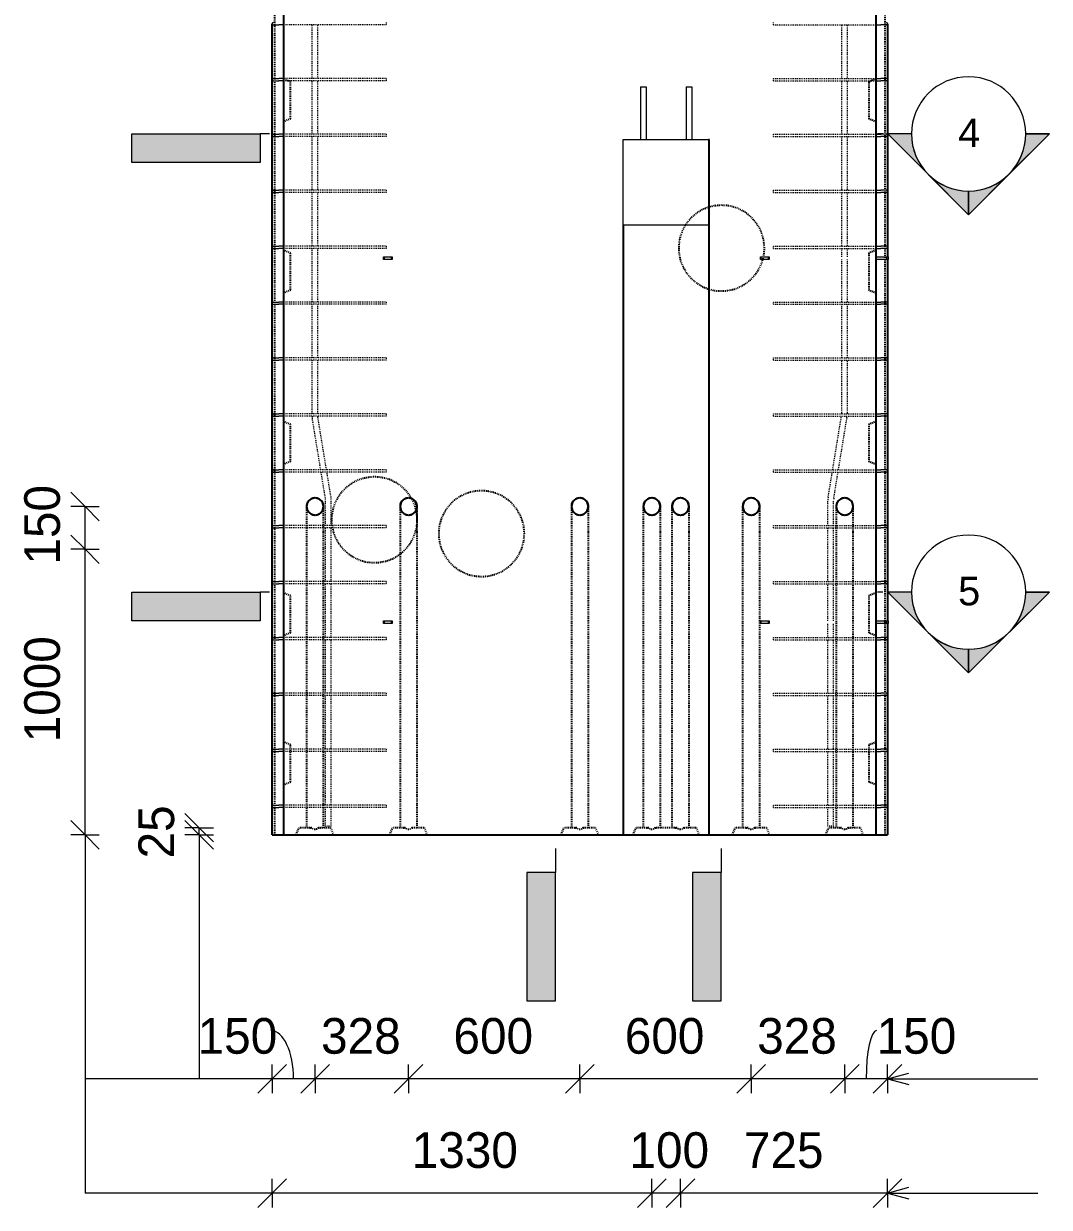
# Model space of a CAD drawing. Header units: millimetres. Extents: x 11044 to 27690, y -2714 to 8859.
# Drawn here: x 15265 to 18857, y -2700 to 1446 of the extents above; entities that cross this region are included whole.
import ezdxf

# ---------------------------------------------------------------- set-up
doc = ezdxf.new("R2010")
doc.units = ezdxf.units.MM
doc.linetypes.add('Dash', pattern=[6.36, 3.18, -3.18])
for name, color, linetype, lineweight in [('A-ANNO-DIMS', 211, 'Continuous', 9), ('A-ANNO-DIMS-50', 211, 'Continuous', 9), ('A-DETL-MBND', 5, 'Continuous', 18), ('A-GENM', 13, 'Continuous', 18), ('A-WALL', 113, 'Continuous', 25), ('A-WALL-HDLN', 110, 'Dash', 25), ('G-ANNO-SYMB', 111, 'Continuous', 9), ('G-ANNO-TEXT', 231, 'Continuous', 9), ('S-BEAM', 12, 'Continuous', 18), ('S-RBAR', 171, 'Continuous', 18)]:
    doc.layers.add(name, color=color, linetype=linetype, lineweight=lineweight)
doc.styles.add('Arial', font='arial.ttf', dxfattribs={"height": 100})
doc.styles.add('Nirmala UI Semilight', font='NirmalaS.ttf', dxfattribs={"height": 125})
doc.dimstyles.new('Arrow_Filled_-_2_5_NI_UI', dxfattribs={"dimscale": 304.8, "dimtxt": 130.920493, "dimasz": 0.328084, "dimexe": 0.164042, "dimexo": 0.0625, "dimgap": 0.164042, "dimtad": 1, "dimdec": 0, "dimzin": 0, "dimdsep": 46, "dimtxsty": 'Nirmala UI Semilight', "dimblk1": 'OBLIQUE', "dimblk2": 'OBLIQUE', "dimsah": 1, "dimcen": 0.09, "dimazin": 0, "dimtfac": 1, "dimtdec": 4, "dimtix": 1, "dimtmove": 0, "dimatfit": 3, "dimfxl": 0.164042, "dimfxlon": 1, "dimtvp": 1, "dimtolj": 1, "dimtzin": 0, "dimarcsym": 2})
doc.dimstyles.new('Arrow_Filled_-_2_5_NI_UI_1', dxfattribs={"dimscale": 304.8, "dimtxt": 130.920493, "dimasz": 0.328084, "dimexe": 0.164042, "dimexo": 0.0625, "dimgap": 0.164042, "dimtad": 1, "dimdec": 0, "dimzin": 0, "dimdsep": 46, "dimtxsty": 'Nirmala UI Semilight', "dimblk1": 'OBLIQUE', "dimblk2": 'OBLIQUE', "dimsah": 1, "dimcen": 0.09, "dimazin": 0, "dimtfac": 1, "dimtdec": 4, "dimtix": 1, "dimtmove": 1, "dimatfit": 3, "dimfxl": 0.164042, "dimfxlon": 1, "dimtvp": 1, "dimtolj": 1, "dimtzin": 0, "dimarcsym": 2})

# ---------------------------------------------------------------- blocks, each defined once
blk = doc.blocks.new('RR spread anchor face based - RR-SA-2_5-200-1726821-Elevation Front')
at = {"layer": 'A-GENM'}
for p, q in [((16524.6, -645), (16527.1, -645)), ((16524.6, -655), (16524.6, -645)), ((16527.1, -655), (16524.6, -655)), ((16527.1, -645), (16552.1, -645)), ((16527.1, -645), (16527.1, -655)), ((16552.1, -655), (16527.1, -655)), ((16552.1, -645), (16554.6, -645)), ((16552.1, -645), (16552.1, -655)), ((16554.6, -655), (16552.1, -655)), ((16554.6, -645), (16554.6, -655))]:
    blk.add_line(p, q, dxfattribs=at)
blk = doc.blocks.new('RR spread anchor face based - RR-SA-2_5-200-2134315-Elevation Front')
at = {"layer": 'A-GENM'}
for p, q in [((17845.1, -645), (17847.6, -645)), ((17845.1, -655), (17845.1, -645)), ((17847.6, -655), (17845.1, -655)), ((17847.6, -645), (17872.6, -645)), ((17847.6, -655), (17847.6, -645)), ((17872.6, -655), (17847.6, -655)), ((17872.6, -645), (17875.1, -645)), ((17872.6, -655), (17872.6, -645)), ((17875.1, -655), (17872.6, -655)), ((17875.1, -645), (17875.1, -655))]:
    blk.add_line(p, q, dxfattribs=at)
blk = doc.blocks.new('RR spread anchor face based - RR-SA-2_5-250-1726823-Elevation Front')
at = {"layer": 'A-GENM'}
for p, q in [((18250.1, 1700), (18287.6, 1700)), ((18287.6, 1700), (18292.6, 1700)), ((18287.6, 1690), (18287.6, 1700)), ((18292.6, 1700), (18292.6, 1690)), ((18287.6, 1690), (18250.1, 1690)), ((18292.6, 1690), (18287.6, 1690))]:
    blk.add_line(p, q, dxfattribs=at)
blk = doc.blocks.new('Detail View - M_Section Tail - Filled Horizontal-14034-Elevation Front')
at = {"layer": 'G-ANNO-SYMB'}
blk.add_hatch(color=256, dxfattribs=at).paths.add_polyline_path([(16092.9, 3655.6), (16092.9, 3755.6), (15642.9, 3755.6), (15642.9, 3655.6)])
for p, q in [((15642.9, 3655.6), (15642.9, 3755.6)), ((15642.9, 3755.6), (16092.9, 3755.6)), ((16092.9, 3755.6), (16092.9, 3655.6)), ((16092.9, 3655.6), (15642.9, 3655.6))]:
    blk.add_line(p, q, dxfattribs=at)
blk = doc.blocks.new('DIMBLOCK90-Elevation Front')
at = {"layer": 'A-ANNO-DIMS-50'}
for p, q in [((18140.1, -2249.8), (18190.1, -2199.8)), ((18140.1, -2249.8), (18140.1, -2199.8)), ((18290.1, -2249.8), (18340.1, -2199.8)), ((18290.1, -2249.8), (18290.1, -2199.8)), ((18140.1, -2249.8), (18090.1, -2299.8)), ((18290.1, -2249.8), (18140.1, -2249.8)), ((18140.1, -2249.8), (18140.1, -2299.8)), ((18290.1, -2249.8), (18240.1, -2299.8)), ((18290.1, -2249.8), (18290.1, -2299.8))]:
    blk.add_line(p, q, dxfattribs=at)
blk.add_ellipse((18251.9, -2249.8), major_axis=(0, 169), ratio=0.217852, start_param=0, end_param=1.570796, dxfattribs=at)
at = {"layer": 'A-ANNO-DIMS-50', "color": 0, "insert": (18251.9, -2036.7), "char_height": 125, "width": 308.496, "attachment_point": 1, "line_spacing_factor": 1.142579, "style": 'Nirmala UI Semilight'}
blk.add_mtext('150', dxfattribs=at)
blk = doc.blocks.new('_Oblique')
at = {"color": 0, "linetype": 'ByBlock', "lineweight": -2}
blk.add_line((-0.5, -0.5), (0.5, 0.5), dxfattribs=at)
blk = doc.blocks.new('DIMBLOCK91-Elevation Front')
at = {"layer": 'A-ANNO-DIMS-50'}
for p, q in [((17812.6, -2249.8), (17862.6, -2199.8)), ((17812.6, -2249.8), (17812.6, -2199.8)), ((18140.1, -2249.8), (18190.1, -2199.8)), ((18140.1, -2249.8), (18140.1, -2199.8)), ((17812.6, -2249.8), (17762.6, -2299.8)), ((18140.1, -2249.8), (17812.6, -2249.8)), ((17812.6, -2249.8), (17812.6, -2299.8)), ((18140.1, -2249.8), (18090.1, -2299.8)), ((18140.1, -2249.8), (18140.1, -2299.8))]:
    blk.add_line(p, q, dxfattribs=at)
at = {"layer": 'A-ANNO-DIMS-50', "color": 0, "insert": (17833.5, -2036.7), "char_height": 125, "width": 342.774, "attachment_point": 1, "line_spacing_factor": 1.142579, "style": 'Nirmala UI Semilight'}
blk.add_mtext('328', dxfattribs=at)
blk = doc.blocks.new('DIMBLOCK92-Elevation Front')
at = {"layer": 'A-ANNO-DIMS-50'}
for p, q in [((17212.6, -2249.8), (17262.6, -2199.8)), ((17212.6, -2249.8), (17212.6, -2199.8)), ((17812.6, -2249.8), (17862.6, -2199.8)), ((17812.6, -2249.8), (17812.6, -2199.8)), ((17212.6, -2249.8), (17162.6, -2299.8)), ((17812.6, -2249.8), (17212.6, -2249.8)), ((17212.6, -2249.8), (17212.6, -2299.8)), ((17812.6, -2249.8), (17762.6, -2299.8)), ((17812.6, -2249.8), (17812.6, -2299.8))]:
    blk.add_line(p, q, dxfattribs=at)
at = {"layer": 'A-ANNO-DIMS-50', "color": 0, "insert": (17369.7, -2036.7), "char_height": 125, "width": 342.774, "attachment_point": 1, "line_spacing_factor": 1.142579, "style": 'Nirmala UI Semilight'}
blk.add_mtext('600', dxfattribs=at)
blk = doc.blocks.new('DIMBLOCK93-Elevation Front')
at = {"layer": 'A-ANNO-DIMS-50'}
for p, q in [((16612.6, -2249.8), (16662.6, -2199.8)), ((16612.6, -2249.8), (16612.6, -2199.8)), ((17212.6, -2249.8), (17262.6, -2199.8)), ((17212.6, -2249.8), (17212.6, -2199.8)), ((16612.6, -2249.8), (16562.6, -2299.8)), ((17212.6, -2249.8), (16612.6, -2249.8)), ((16612.6, -2249.8), (16612.6, -2299.8)), ((17212.6, -2249.8), (17162.6, -2299.8)), ((17212.6, -2249.8), (17212.6, -2299.8))]:
    blk.add_line(p, q, dxfattribs=at)
at = {"layer": 'A-ANNO-DIMS-50', "color": 0, "insert": (16769.7, -2036.7), "char_height": 125, "width": 342.774, "attachment_point": 1, "line_spacing_factor": 1.142579, "style": 'Nirmala UI Semilight'}
blk.add_mtext('600', dxfattribs=at)
blk = doc.blocks.new('DIMBLOCK94-Elevation Front')
at = {"layer": 'A-ANNO-DIMS-50'}
for p, q in [((16285.1, -2249.8), (16335.1, -2199.8)), ((16285.1, -2249.8), (16285.1, -2199.8)), ((16612.6, -2249.8), (16662.6, -2199.8)), ((16612.6, -2249.8), (16612.6, -2199.8)), ((16285.1, -2249.8), (16235.1, -2299.8)), ((16612.6, -2249.8), (16285.1, -2249.8)), ((16285.1, -2249.8), (16285.1, -2299.8)), ((16612.6, -2249.8), (16562.6, -2299.8)), ((16612.6, -2249.8), (16612.6, -2299.8))]:
    blk.add_line(p, q, dxfattribs=at)
at = {"layer": 'A-ANNO-DIMS-50', "color": 0, "insert": (16306, -2036.7), "char_height": 125, "width": 342.774, "attachment_point": 1, "line_spacing_factor": 1.142579, "style": 'Nirmala UI Semilight'}
blk.add_mtext('328', dxfattribs=at)
blk = doc.blocks.new('DIMBLOCK95-Elevation Front')
at = {"layer": 'A-ANNO-DIMS-50'}
for p, q in [((16134.6, -2249.8), (16184.6, -2199.8)), ((16134.6, -2249.8), (16134.6, -2199.8)), ((16285.1, -2249.8), (16335.1, -2199.8)), ((16285.1, -2249.8), (16285.1, -2199.8)), ((16134.6, -2249.8), (16084.6, -2299.8)), ((16285.1, -2249.8), (16134.6, -2249.8)), ((16134.6, -2249.8), (16134.6, -2299.8)), ((16285.1, -2249.8), (16235.1, -2299.8)), ((16285.1, -2249.8), (16285.1, -2299.8))]:
    blk.add_line(p, q, dxfattribs=at)
blk.add_ellipse((16130.7, -2249.8), major_axis=(0, 169), ratio=0.46817, start_param=4.712389, end_param=6.283185, dxfattribs=at)
at = {"layer": 'A-ANNO-DIMS-50', "color": 0, "insert": (15873.6, -2036.7), "char_height": 125, "width": 308.496, "attachment_point": 1, "line_spacing_factor": 1.142579, "style": 'Nirmala UI Semilight'}
blk.add_mtext('150', dxfattribs=at)
blk = doc.blocks.new('DIMBLOCK96-Elevation Front')
at = {"layer": 'A-ANNO-DIMS-50'}
for p, q in [((17564.8, -2649.8), (17614.8, -2599.8)), ((17564.8, -2649.8), (17564.8, -2599.8)), ((18290.1, -2649.8), (18340.1, -2599.8)), ((18290.1, -2649.8), (18290.1, -2599.8)), ((17564.8, -2649.8), (17514.8, -2699.8)), ((18290.1, -2649.8), (17564.8, -2649.8)), ((17564.8, -2649.8), (17564.8, -2699.8)), ((18290.1, -2649.8), (18240.1, -2699.8)), ((18290.1, -2649.8), (18290.1, -2699.8))]:
    blk.add_line(p, q, dxfattribs=at)
at = {"layer": 'A-ANNO-DIMS-50', "color": 0, "insert": (17787, -2436.7), "char_height": 125, "width": 337.061, "attachment_point": 1, "line_spacing_factor": 1.142579, "style": 'Nirmala UI Semilight'}
blk.add_mtext('725', dxfattribs=at)
blk = doc.blocks.new('DIMBLOCK97-Elevation Front')
at = {"layer": 'A-ANNO-DIMS-50'}
for p, q in [((17464.6, -2649.8), (17514.6, -2599.8)), ((17464.6, -2649.8), (17464.6, -2599.8)), ((17564.8, -2649.8), (17614.8, -2599.8)), ((17564.8, -2649.8), (17564.8, -2599.8)), ((17464.6, -2649.8), (17414.6, -2699.8)), ((17564.8, -2649.8), (17464.6, -2649.8)), ((17464.6, -2649.8), (17464.6, -2699.8)), ((17564.8, -2649.8), (17514.8, -2699.8)), ((17564.8, -2649.8), (17564.8, -2699.8))]:
    blk.add_line(p, q, dxfattribs=at)
at = {"layer": 'A-ANNO-DIMS-50', "color": 0, "insert": (17386.1, -2436.7), "char_height": 125, "width": 308.496, "attachment_point": 1, "line_spacing_factor": 1.142579, "style": 'Nirmala UI Semilight'}
blk.add_mtext('100', dxfattribs=at)
blk = doc.blocks.new('DIMBLOCK98-Elevation Front')
at = {"layer": 'A-ANNO-DIMS-50'}
for p, q in [((16134.6, -2649.8), (16184.6, -2599.8)), ((16134.6, -2649.8), (16134.6, -2599.8)), ((17464.6, -2649.8), (17514.6, -2599.8)), ((17464.6, -2649.8), (17464.6, -2599.8)), ((16134.6, -2649.8), (16084.6, -2699.8)), ((17464.6, -2649.8), (16134.6, -2649.8)), ((16134.6, -2649.8), (16134.6, -2699.8)), ((17464.6, -2649.8), (17414.6, -2699.8)), ((17464.6, -2649.8), (17464.6, -2699.8))]:
    blk.add_line(p, q, dxfattribs=at)
at = {"layer": 'A-ANNO-DIMS-50', "color": 0, "insert": (16623.5, -2436.7), "char_height": 125, "width": 422.754, "attachment_point": 1, "line_spacing_factor": 1.142579, "style": 'Nirmala UI Semilight'}
blk.add_mtext('1330', dxfattribs=at)
blk = doc.blocks.new('DIMBLOCK99-Elevation Front')
at = {"layer": 'A-ANNO-DIMS-50'}
for p, q in [((15879.5, -1370), (15829.5, -1320)), ((15879.5, -1395), (15829.5, -1345)), ((15879.5, -1370), (15829.5, -1370)), ((15879.5, -1395), (15829.5, -1395)), ((15879.5, -1395), (15879.5, -1370)), ((15879.5, -1370), (15929.5, -1420)), ((15879.5, -1370), (15929.5, -1370)), ((15879.5, -1395), (15929.5, -1445)), ((15879.5, -1395), (15929.5, -1395))]:
    blk.add_line(p, q, dxfattribs=at)
at = {"layer": 'A-ANNO-DIMS-50', "color": 0, "insert": (15666.4, -1477.7), "char_height": 125, "width": 228.516, "attachment_point": 1, "rotation": 90, "line_spacing_factor": 1.142579, "style": 'Nirmala UI Semilight'}
blk.add_mtext('25', dxfattribs=at)
blk = doc.blocks.new('DIMBLOCK100-Elevation Front')
at = {"layer": 'A-ANNO-DIMS-50'}
for p, q in [((15479.5, -395), (15429.5, -345)), ((15479.5, -395), (15429.5, -395)), ((15479.5, -1395), (15479.5, -395)), ((15479.5, -395), (15529.5, -445)), ((15479.5, -395), (15529.5, -395)), ((15479.5, -1395), (15429.5, -1345)), ((15479.5, -1395), (15429.5, -1395)), ((15479.5, -1395), (15529.5, -1445)), ((15479.5, -1395), (15529.5, -1395))]:
    blk.add_line(p, q, dxfattribs=at)
at = {"layer": 'A-ANNO-DIMS-50', "color": 0, "insert": (15266.4, -1071.1), "char_height": 125, "width": 422.754, "attachment_point": 1, "rotation": 90, "line_spacing_factor": 1.142579, "style": 'Nirmala UI Semilight'}
blk.add_mtext('1000', dxfattribs=at)
blk = doc.blocks.new('DIMBLOCK101-Elevation Front')
at = {"layer": 'A-ANNO-DIMS-50'}
for p, q in [((15479.5, -245), (15429.5, -195)), ((15479.5, -245), (15429.5, -245)), ((15479.5, -395), (15479.5, -245)), ((15479.5, -245), (15529.5, -295)), ((15479.5, -245), (15529.5, -245)), ((15479.5, -395), (15429.5, -345)), ((15479.5, -395), (15429.5, -395)), ((15479.5, -395), (15529.5, -445)), ((15479.5, -395), (15529.5, -395))]:
    blk.add_line(p, q, dxfattribs=at)
at = {"layer": 'A-ANNO-DIMS-50', "color": 0, "insert": (15266.4, -448.5), "char_height": 125, "width": 308.496, "attachment_point": 1, "rotation": 90, "line_spacing_factor": 1.142579, "style": 'Nirmala UI Semilight'}
blk.add_mtext('150', dxfattribs=at)
blk = doc.blocks.new('Detail View - M_Section Head - Filled SHOP DWG-1002450-Elevation Front')
at = {"layer": 'G-ANNO-SYMB'}
h = blk.add_hatch(color=256, dxfattribs=at)
edge = h.paths.add_edge_path()
edge.add_line((18291, 3755.6), (18373.8, 3755.6))
edge.add_arc((18573.8, 3755.6), 200, 180, 225)
edge.add_line((18432.4, 3614.2), (18291, 3755.6))
h = blk.add_hatch(color=256, dxfattribs=at)
edge = h.paths.add_edge_path()
edge.add_line((18856.7, 3755.6), (18715.2, 3614.2))
edge.add_arc((18573.8, 3755.6), 200, 315, 360)
edge.add_line((18773.8, 3755.6), (18856.7, 3755.6))
h = blk.add_hatch(color=256, dxfattribs=at)
edge = h.paths.add_edge_path()
edge.add_line((18573.8, 3472.8), (18432.4, 3614.2))
edge.add_arc((18573.8, 3755.6), 200, 225, 270)
edge.add_line((18573.8, 3555.6), (18573.8, 3472.8))
h = blk.add_hatch(color=256, dxfattribs=at)
edge = h.paths.add_edge_path()
edge.add_line((18573.8, 3472.8), (18573.8, 3555.6))
edge.add_arc((18573.8, 3755.6), 200, 270, 315)
edge.add_line((18715.2, 3614.2), (18573.8, 3472.8))
for p, q in [((18573.8, 3472.8), (18291, 3755.6)), ((18373.8, 3755.6), (18291, 3755.6)), ((18291, 3755.6), (18432.4, 3614.2)), ((18373.8, 3755.6), (18291, 3755.6)), ((18573.8, 3472.8), (18856.7, 3755.6)), ((18715.2, 3614.2), (18856.7, 3755.6)), ((18773.8, 3755.6), (18856.7, 3755.6)), ((18856.7, 3755.6), (18773.8, 3755.6)), ((18432.4, 3614.2), (18573.8, 3472.8)), ((18573.8, 3472.8), (18715.2, 3614.2)), ((18573.8, 3555.6), (18573.8, 3472.8)), ((18573.8, 3472.8), (18573.8, 3555.6))]:
    blk.add_line(p, q, dxfattribs=at)
for start, end in [(360, 180), (180, 360), (180, 225), (315, 0), (225, 270), (270, 315)]:
    blk.add_arc((18573.8, 3755.6), 200, start, end, dxfattribs=at)

msp = doc.modelspace()

# ---------------------------------------------------------------- linework, layer by layer
at = {"layer": 'A-DETL-MBND'}
for p, q in [((17424.6, 1225), (17434.6, 1225)), ((15479.5, -1395), (15479.5, -2649.8)), ((15879.5, -1395), (15879.5, -2249.8)), ((16134.6, -2249.8), (15479.5, -2249.8)), ((16134.6, -2649.8), (15479.5, -2649.8))]:
    msp.add_line(p, q, dxfattribs=at)
at = {"layer": 'A-WALL'}
for p, q in [((16174.6, 3060), (16174.6, -1395)), ((18250.1, -1395), (18250.1, 3060)), ((16134.6, 1250.8), (16134.6, 1445.8)), ((18290.1, 1445.8), (18290.1, 1250.8)), ((16134.6, 1055), (16134.6, 1250)), ((18290.1, 1250), (18290.1, 1055)), ((16134.6, 859.2), (16134.6, 1054.2)), ((17664.8, 1040), (17664.6, 1040)), ((17664.8, -1395), (17664.8, 1040)), ((18290.1, 1054.2), (18290.1, 859.2)), ((16134.6, 663.4), (16134.6, 858.4)), ((18290.1, 858.4), (18290.1, 663.4)), ((17364.6, 740), (17364.6, -1395)), ((16134.6, 467.6), (16134.6, 662.6)), ((18290.1, 662.6), (18290.1, 630)), ((18290.1, 620), (18290.1, 467.6)), ((16134.6, 271.8), (16134.6, 466.8)), ((18290.1, 466.8), (18290.1, 271.8)), ((16134.6, 76), (16134.6, 271)), ((18290.1, 271), (18290.1, 76)), ((16134.6, -119.8), (16134.6, 75.2)), ((18290.1, 75.2), (18290.1, -119.8)), ((16134.6, -315.6), (16134.6, -120.6)), ((18290.1, -120.6), (18290.1, -315.6)), ((16134.6, -511.4), (16134.6, -316.4)), ((18290.1, -316.4), (18290.1, -511.4)), ((16134.6, -707.2), (16134.6, -512.2)), ((18290.1, -512.2), (18290.1, -645)), ((18290.1, -655), (18290.1, -707.2)), ((16134.6, -903), (16134.6, -708)), ((18290.1, -708), (18290.1, -903)), ((16134.6, -1098.8), (16134.6, -903.8)), ((18290.1, -903.8), (18290.1, -1098.8)), ((16134.6, -1294.6), (16134.6, -1099.6)), ((18290.1, -1099.6), (18290.1, -1294.6)), ((16134.6, -1395), (16134.6, -1295.4)), ((18290.1, -1295.4), (18290.1, -1395)), ((16134.6, -1395), (18290.1, -1395))]:
    msp.add_line(p, q, dxfattribs=at)
at = {"layer": 'A-WALL', "flags": 128}
for points in [[(16285.1, -215), (16270, -219), (16259, -230.1), (16255.1, -245)], [(16255.1, -245), (16259.1, -260), (16270.1, -271), (16285.1, -275)], [(16315.1, -245), (16311, -230), (16300, -219), (16285.1, -215)], [(16285.1, -275), (16300.1, -271), (16311.1, -259.9), (16315.1, -245)], [(16315.1, -250.1), (16315.1, -245.1), (16315.1, -245)], [(16612.6, -215), (16597.5, -219), (16586.5, -230.1), (16582.6, -245)], [(16582.6, -245), (16586.6, -260), (16597.6, -271), (16612.6, -275)], [(16642.6, -245), (16638.5, -230), (16627.5, -219), (16612.6, -215)], [(16612.6, -275), (16627.6, -271), (16638.6, -259.9), (16642.6, -245)], [(16642.6, -250.1), (16642.6, -245.1), (16642.6, -245)], [(17212.6, -215), (17197.5, -219), (17186.5, -230.1), (17182.6, -245)], [(17182.6, -245), (17186.6, -260), (17197.6, -271), (17212.6, -275)], [(17242.6, -245), (17238.5, -230), (17227.5, -219), (17212.6, -215)], [(17212.6, -275), (17227.6, -271), (17238.6, -259.9), (17242.6, -245)], [(17242.6, -250.1), (17242.6, -245.1), (17242.6, -245)], [(17464.6, -215), (17449.5, -219), (17438.5, -230.1), (17434.6, -245)], [(17434.6, -245), (17438.6, -260), (17449.6, -271), (17464.6, -275)], [(17494.6, -245), (17490.5, -230), (17479.5, -219), (17464.6, -215)], [(17464.6, -275), (17479.6, -271), (17490.6, -259.9), (17494.6, -245)], [(17494.6, -250.1), (17494.6, -245.1), (17494.6, -245)], [(17564.8, -215), (17549.8, -219), (17538.8, -230.1), (17534.8, -245)], [(17534.8, -245), (17538.8, -260), (17549.9, -271), (17564.8, -275)], [(17594.8, -245), (17590.7, -230), (17579.7, -219), (17564.8, -215)], [(17564.8, -275), (17579.8, -271), (17590.8, -259.9), (17594.8, -245)], [(17594.8, -250.1), (17594.8, -245.1), (17594.8, -245)], [(17812.6, -215), (17797.5, -219), (17786.5, -230.1), (17782.6, -245)], [(17782.6, -245), (17786.6, -260), (17797.6, -271), (17812.6, -275)], [(17842.6, -245), (17838.5, -230), (17827.5, -219), (17812.6, -215)], [(17812.6, -275), (17827.6, -271), (17838.6, -259.9), (17842.6, -245)], [(17842.6, -250.1), (17842.6, -245.1), (17842.6, -245)], [(18140.1, -215), (18125, -219), (18114, -230.1), (18110.1, -245)], [(18110.1, -245), (18114.1, -260), (18125.1, -271), (18140.1, -275)], [(18170.1, -245), (18166, -230), (18155, -219), (18140.1, -215)], [(18140.1, -275), (18155.1, -271), (18166.1, -259.9), (18170.1, -245)], [(18170.1, -250.1), (18170.1, -245.1), (18170.1, -245)]]:
    msp.add_lwpolyline(points, dxfattribs=at)
at = {"layer": 'A-WALL'}
for centre, start, end in [((16285.1, -245), 150.6728, 179.6194), ((16285.1, -245), 180.4246, 209.7233), ((16285.1, -245), 120.8303, 149.6053), ((16285.1, -245), 90.7225, 119.4223), ((16285.1, -245), 61.0187, 89.2664), ((16285.1, -245), 30.8311, 59.6045), ((16285.1, -245), 0.3778, 29.7706), ((16285.1, -245), 330.719, 359.5722), ((16612.6, -245), 150.6728, 179.6194), ((16612.6, -245), 180.4246, 209.7233), ((16612.6, -245), 120.8303, 149.6053), ((16612.6, -245), 90.7225, 119.4223), ((16612.6, -245), 61.0187, 89.2664), ((16612.6, -245), 30.8311, 59.6045), ((16612.6, -245), 0.3778, 29.7706), ((16612.6, -245), 330.719, 359.5722), ((17212.6, -245), 150.6728, 179.6194), ((17212.6, -245), 180.4246, 209.7233), ((17212.6, -245), 120.8303, 149.6053), ((17212.6, -245), 90.7225, 119.4223), ((17212.6, -245), 61.0187, 89.2664), ((17212.6, -245), 30.8311, 59.6045), ((17212.6, -245), 0.3778, 29.7706), ((17212.6, -245), 330.719, 359.5722), ((17464.6, -245), 150.6728, 179.6194), ((17464.6, -245), 180.4246, 209.7233), ((17464.6, -245), 120.8303, 149.6053), ((17464.6, -245), 90.7225, 119.4223), ((17464.6, -245), 61.0187, 89.2664), ((17464.6, -245), 30.8311, 59.6045), ((17464.6, -245), 0.3778, 29.7706), ((17464.6, -245), 330.719, 359.5722), ((17564.8, -245), 150.6728, 179.6194), ((17564.8, -245), 180.4246, 209.7233), ((17564.8, -245), 120.8303, 149.6053), ((17564.8, -245), 90.7225, 119.4223), ((17564.8, -245), 61.0187, 89.2664), ((17564.8, -245), 30.8311, 59.6045), ((17564.8, -245), 0.3778, 29.7706), ((17564.8, -245), 330.719, 359.5722), ((17812.6, -245), 150.6728, 179.6194), ((17812.6, -245), 180.4246, 209.7233), ((17812.6, -245), 120.8303, 149.6053), ((17812.6, -245), 90.7225, 119.4223), ((17812.6, -245), 61.0187, 89.2664), ((17812.6, -245), 30.8311, 59.6045), ((17812.6, -245), 0.3778, 29.7706), ((17812.6, -245), 330.719, 359.5722), ((18140.1, -245), 150.6728, 179.6194), ((18140.1, -245), 180.4246, 209.7233), ((18140.1, -245), 120.8303, 149.6053), ((18140.1, -245), 90.7225, 119.4223), ((18140.1, -245), 61.0187, 89.2664), ((18140.1, -245), 30.8311, 59.6045), ((18140.1, -245), 0.3778, 29.7706), ((18140.1, -245), 330.719, 359.5722), ((16285.1, -245), 210.813, 239.6231), ((16285.1, -245), 241.0171, 269.268), ((16285.1, -245), 270.7209, 299.4239), ((16285.1, -245), 300.812, 329.6241), ((16612.6, -245), 210.813, 239.6231), ((16612.6, -245), 241.0171, 269.268), ((16612.6, -245), 270.7209, 299.4239), ((16612.6, -245), 300.812, 329.6241), ((17212.6, -245), 210.813, 239.6231), ((17212.6, -245), 241.0171, 269.268), ((17212.6, -245), 270.7209, 299.4239), ((17212.6, -245), 300.812, 329.6241), ((17464.6, -245), 210.813, 239.6231), ((17464.6, -245), 241.0171, 269.268), ((17464.6, -245), 270.7209, 299.4239), ((17464.6, -245), 300.812, 329.6241), ((17564.8, -245), 210.813, 239.6231), ((17564.8, -245), 241.0171, 269.268), ((17564.8, -245), 270.7209, 299.4239), ((17564.8, -245), 300.812, 329.6241), ((17812.6, -245), 210.813, 239.6231), ((17812.6, -245), 241.0171, 269.268), ((17812.6, -245), 270.7209, 299.4239), ((17812.6, -245), 300.812, 329.6241), ((18140.1, -245), 210.813, 239.6231), ((18140.1, -245), 241.0171, 269.268), ((18140.1, -245), 270.7209, 299.4239), ((18140.1, -245), 300.812, 329.6241)]:
    msp.add_arc(centre, 30, start, end, dxfattribs=at)
at = {"layer": 'A-WALL-HDLN'}
for p, q in [((16144.6, -1395), (16144.6, 3650.4)), ((18280.1, 3650.4), (18280.1, -1395)), ((16189.8, 1246.4), (16174.6, 1252.5)), ((16199.6, 1242.5), (16190, 1246.4)), ((18234.7, 1246.4), (18225.1, 1242.5)), ((18250.1, 1252.5), (18234.9, 1246.4)), ((16199.6, 1112.5), (16199.6, 1242.5)), ((18225.1, 1242.5), (18225.1, 1112.5)), ((16199.6, 1112.5), (16174.6, 1102.5)), ((18250.1, 1102.5), (18225.1, 1112.5)), ((16199.6, 642.5), (16174.6, 652.5)), ((16199.6, 512.5), (16199.6, 642.5)), ((18250.1, 652.5), (18225.1, 642.5)), ((18225.1, 642.5), (18225.1, 512.5)), ((18290.1, 630), (18290.1, 620)), ((16199.6, 512.5), (16174.6, 502.5)), ((18250.1, 502.5), (18225.1, 512.5)), ((16199.6, 42.5), (16174.6, 52.5)), ((16199.6, -87.5), (16199.6, 42.5)), ((18250.1, 52.5), (18225.1, 42.5)), ((18225.1, 42.5), (18225.1, -87.5)), ((16199.6, -87.5), (16174.6, -97.5)), ((18250.1, -97.5), (18225.1, -87.5)), ((16255.1, -335), (16255.1, -1370)), ((16315.1, -1370), (16315.1, -335)), ((16582.6, -335), (16582.6, -1370)), ((16642.6, -1370), (16642.6, -335)), ((17182.6, -335), (17182.6, -1370)), ((17242.6, -1370), (17242.6, -335)), ((17434.6, -335), (17434.6, -1370)), ((17494.6, -1370), (17494.6, -335)), ((17534.8, -335), (17534.8, -1370)), ((17594.8, -1370), (17594.8, -335)), ((17782.6, -335), (17782.6, -1370)), ((17842.6, -1370), (17842.6, -335)), ((18110.1, -335), (18110.1, -1370)), ((18170.1, -1370), (18170.1, -335)), ((16199.6, -557.5), (16174.6, -547.5)), ((16199.6, -687.5), (16199.6, -557.5)), ((18250.1, -547.5), (18225.1, -557.5)), ((18225.1, -557.5), (18225.1, -687.5)), ((18290.1, -645), (18290.1, -655)), ((16199.6, -687.5), (16174.6, -697.5)), ((18250.1, -697.5), (18225.1, -687.5)), ((16199.6, -1080), (16174.6, -1070)), ((18250.1, -1070), (18225.1, -1080)), ((16199.6, -1210), (16199.6, -1080)), ((18225.1, -1080), (18225.1, -1210)), ((16199.6, -1210), (16174.6, -1220)), ((18250.1, -1220), (18225.1, -1210)), ((16219.1, -1395), (16229.1, -1370)), ((16273.1, -1370), (16229.1, -1370)), ((16266.5, -1370), (16273.1, -1370)), ((16297.1, -1370), (16303.7, -1370)), ((16339.1, -1370), (16297.1, -1370)), ((16339.1, -1370), (16349.1, -1395)), ((16546.6, -1395), (16556.6, -1370)), ((16600.6, -1370), (16556.6, -1370)), ((16594, -1370), (16600.6, -1370)), ((16624.6, -1370), (16631.2, -1370)), ((16666.6, -1370), (16624.6, -1370)), ((16666.6, -1370), (16676.6, -1395)), ((17146.6, -1395), (17156.6, -1370)), ((17200.6, -1370), (17156.6, -1370)), ((17194, -1370), (17200.6, -1370)), ((17224.6, -1370), (17231.2, -1370)), ((17266.6, -1370), (17224.6, -1370)), ((17266.6, -1370), (17276.6, -1395)), ((17399.6, -1395), (17409.6, -1370)), ((17452.6, -1370), (17409.6, -1370)), ((17446, -1370), (17452.6, -1370)), ((17476.6, -1370), (17483.2, -1370)), ((17552.8, -1370), (17476.6, -1370)), ((17546.2, -1370), (17552.8, -1370)), ((17576.8, -1370), (17583.4, -1370)), ((17619.8, -1370), (17576.8, -1370)), ((17619.8, -1370), (17629.8, -1395)), ((17746.6, -1395), (17756.6, -1370)), ((17800.6, -1370), (17756.6, -1370)), ((17794, -1370), (17800.6, -1370)), ((17824.6, -1370), (17831.2, -1370)), ((17866.6, -1370), (17824.6, -1370)), ((17866.6, -1370), (17876.6, -1395)), ((18074.1, -1395), (18084.1, -1370)), ((18128.1, -1370), (18084.1, -1370)), ((18121.5, -1370), (18128.1, -1370)), ((18152.1, -1370), (18158.7, -1370)), ((18194.1, -1370), (18152.1, -1370)), ((18194.1, -1370), (18204.1, -1395))]:
    msp.add_line(p, q, dxfattribs=at)
at = {"layer": 'A-WALL-HDLN', "flags": 128}
for points in [[(16255.1, -245.4), (16255.1, -249.1), (16255.1, -261), (16255.1, -279.7), (16255.1, -303.4), (16255.1, -330), (16255.1, -335)], [(16582.6, -245.4), (16582.6, -249.1), (16582.6, -261), (16582.6, -279.7), (16582.6, -303.4), (16582.6, -330), (16582.6, -335)], [(17182.6, -245.4), (17182.6, -249.1), (17182.6, -261), (17182.6, -279.7), (17182.6, -303.4), (17182.6, -330), (17182.6, -335)], [(17434.6, -245.4), (17434.6, -249.1), (17434.6, -261), (17434.6, -279.7), (17434.6, -303.4), (17434.6, -330), (17434.6, -335)], [(17534.8, -245.4), (17534.8, -249.1), (17534.8, -261), (17534.8, -279.7), (17534.8, -303.4), (17534.8, -330), (17534.8, -335)], [(17782.6, -245.4), (17782.6, -249.1), (17782.6, -261), (17782.6, -279.7), (17782.6, -303.4), (17782.6, -330), (17782.6, -335)], [(18110.1, -245.4), (18110.1, -249.1), (18110.1, -261), (18110.1, -279.7), (18110.1, -303.4), (18110.1, -330), (18110.1, -335)], [(16315.1, -335), (16315.1, -308.1), (16315.1, -283.7), (16315.1, -264), (16315.1, -250.7), (16315.1, -250.1)], [(16642.6, -335), (16642.6, -308.1), (16642.6, -283.7), (16642.6, -264), (16642.6, -250.7), (16642.6, -250.1)], [(17242.6, -335), (17242.6, -308.1), (17242.6, -283.7), (17242.6, -264), (17242.6, -250.7), (17242.6, -250.1)], [(17494.6, -335), (17494.6, -308.1), (17494.6, -283.7), (17494.6, -264), (17494.6, -250.7), (17494.6, -250.1)], [(17594.8, -335), (17594.8, -308.1), (17594.8, -283.7), (17594.8, -264), (17594.8, -250.7), (17594.8, -250.1)], [(17842.6, -335), (17842.6, -308.1), (17842.6, -283.7), (17842.6, -264), (17842.6, -250.7), (17842.6, -250.1)], [(18170.1, -335), (18170.1, -308.1), (18170.1, -283.7), (18170.1, -264), (18170.1, -250.7), (18170.1, -250.1)], [(16285.1, -1376.3), (16282, -1375.9), (16278.9, -1374.7), (16276, -1372.7), (16273.1, -1370)], [(16297.1, -1370), (16294.2, -1372.7), (16291.2, -1374.7), (16288.1, -1375.9), (16285.1, -1376.3)], [(16612.6, -1376.3), (16609.5, -1375.9), (16606.4, -1374.7), (16603.5, -1372.7), (16600.6, -1370)], [(16624.6, -1370), (16621.7, -1372.7), (16618.7, -1374.7), (16615.6, -1375.9), (16612.6, -1376.3)], [(17212.6, -1376.3), (17209.5, -1375.9), (17206.4, -1374.7), (17203.5, -1372.7), (17200.6, -1370)], [(17224.6, -1370), (17221.7, -1372.7), (17218.7, -1374.7), (17215.6, -1375.9), (17212.6, -1376.3)], [(17464.6, -1376.3), (17461.5, -1375.9), (17458.4, -1374.7), (17455.5, -1372.7), (17452.6, -1370)], [(17476.6, -1370), (17473.7, -1372.7), (17470.7, -1374.7), (17467.6, -1375.9), (17464.6, -1376.3)], [(17564.8, -1376.3), (17561.7, -1375.9), (17558.7, -1374.7), (17555.7, -1372.7), (17552.8, -1370)], [(17576.8, -1370), (17573.9, -1372.7), (17570.9, -1374.7), (17567.9, -1375.9), (17564.8, -1376.3)], [(17812.6, -1376.3), (17809.5, -1375.9), (17806.4, -1374.7), (17803.5, -1372.7), (17800.6, -1370)], [(17824.6, -1370), (17821.7, -1372.7), (17818.7, -1374.7), (17815.6, -1375.9), (17812.6, -1376.3)], [(18140.1, -1376.3), (18137, -1375.9), (18133.9, -1374.7), (18131, -1372.7), (18128.1, -1370)], [(18152.1, -1370), (18149.2, -1372.7), (18146.2, -1374.7), (18143.1, -1375.9), (18140.1, -1376.3)]]:
    msp.add_lwpolyline(points, dxfattribs=at)
at = {"layer": 'A-WALL-HDLN'}
for centre, start, end in [((17708.7, 660), 0, 180), ((17708.7, 660), 180, 0), ((16493, -291.5), 29.7116, 180), ((16868, -340), 0, 180), ((16493, -291.5), 12.5147, 29.6578), ((16493, -291.5), 1.5358, 12.3752), ((16493, -291.5), 0, 1.2812), ((16493, -291.5), 180, 358.4642), ((16493, -291.5), 358.7188, 0), ((16868, -340), 180, 0)]:
    msp.add_arc(centre, 150, start, end, dxfattribs=at)
at = {"layer": 'G-ANNO-SYMB'}
for p, q in [((16125.2, 1060), (16092.9, 1060)), ((18273.8, 1060), (18255, 1060)), ((16125.2, -545), (16092.9, -545)), ((18273.8, -545), (18255, -545)), ((17127.2, -1443.1), (17127.2, -1526.4)), ((17707.2, -1443.1), (17707.2, -1526.4))]:
    msp.add_line(p, q, dxfattribs=at)
at = {"layer": 'G-ANNO-TEXT', "color": 7}
for p, q in [((18289.7, -2249.7), (18364.7, -2229.6)), ((18289.7, -2249.7), (18364.7, -2269.8)), ((18289.7, -2249.7), (18816.4, -2249.7)), ((18289.7, -2649.7), (18364.7, -2629.6)), ((18289.7, -2649.7), (18364.7, -2669.8)), ((18289.7, -2649.7), (18816.4, -2649.7))]:
    msp.add_line(p, q, dxfattribs=at)
at = {"layer": 'S-BEAM'}
for p, q in [((17364.6, 740), (17364.6, 1040)), ((17364.6, 1040), (17664.6, 1040)), ((17664.6, 1040), (17664.6, 740)), ((17664.6, 740), (17364.6, 740))]:
    msp.add_line(p, q, dxfattribs=at)
at = {"layer": 'S-RBAR'}
for p, q in [((16138.6, 1442.2), (16158.6, 1442.2)), ((16174.6, 1442.2), (16158.6, 1442.2)), ((18250.1, 1442.2), (18266.1, 1442.2)), ((18286.1, 1442.2), (18266.1, 1442.2)), ((16138.6, 1254.4), (16158.6, 1254.4)), ((16138.6, 1246.4), (16158.6, 1246.4)), ((16174.6, 1254.4), (16158.6, 1254.4)), ((16174.6, 1246.4), (16158.6, 1246.4)), ((18250.1, 1254.4), (18266.1, 1254.4)), ((18250.1, 1246.4), (18266.1, 1246.4)), ((18286.1, 1254.4), (18266.1, 1254.4)), ((18286.1, 1246.4), (18266.1, 1246.4)), ((17424.6, 1225), (17424.6, 1040)), ((17424.6, 1225), (17444.6, 1225)), ((17444.6, 1225), (17444.6, 1040)), ((17584.6, 1225), (17584.6, 1040)), ((17584.6, 1225), (17604.6, 1225)), ((17604.6, 1225), (17604.6, 1040)), ((16138.6, 1058.6), (16158.6, 1058.6)), ((16138.6, 1050.6), (16158.6, 1050.6)), ((16174.6, 1058.6), (16158.6, 1058.6)), ((16174.6, 1050.6), (16158.6, 1050.6)), ((18250.1, 1058.6), (18266.1, 1058.6)), ((18250.1, 1050.6), (18266.1, 1050.6)), ((18286.1, 1058.6), (18266.1, 1058.6)), ((18286.1, 1050.6), (18266.1, 1050.6)), ((16138.6, 862.8), (16158.6, 862.8)), ((16138.6, 854.8), (16158.6, 854.8)), ((16174.6, 862.8), (16158.6, 862.8)), ((16174.6, 854.8), (16158.6, 854.8)), ((18250.1, 862.8), (18266.1, 862.8)), ((18250.1, 854.8), (18266.1, 854.8)), ((18286.1, 862.8), (18266.1, 862.8)), ((18286.1, 854.8), (18266.1, 854.8)), ((16138.6, 667), (16158.6, 667)), ((16174.6, 667), (16158.6, 667)), ((18250.1, 667), (18266.1, 667)), ((18286.1, 667), (18266.1, 667)), ((16138.6, 659), (16158.6, 659)), ((16174.6, 659), (16158.6, 659)), ((18250.1, 659), (18266.1, 659)), ((18286.1, 659), (18266.1, 659)), ((16138.6, 471.2), (16158.6, 471.2)), ((16138.6, 463.2), (16158.6, 463.2)), ((16174.6, 471.2), (16158.6, 471.2)), ((16174.6, 463.2), (16158.6, 463.2)), ((18250.1, 471.2), (18266.1, 471.2)), ((18250.1, 463.2), (18266.1, 463.2)), ((18286.1, 471.2), (18266.1, 471.2)), ((18286.1, 463.2), (18266.1, 463.2)), ((16138.6, 275.4), (16158.6, 275.4)), ((16138.6, 267.4), (16158.6, 267.4)), ((16174.6, 275.4), (16158.6, 275.4)), ((16174.6, 267.4), (16158.6, 267.4)), ((18250.1, 275.4), (18266.1, 275.4)), ((18250.1, 267.4), (18266.1, 267.4)), ((18286.1, 275.4), (18266.1, 275.4)), ((18286.1, 267.4), (18266.1, 267.4)), ((16138.6, 79.6), (16158.6, 79.6)), ((16138.6, 71.6), (16158.6, 71.6)), ((16174.6, 79.6), (16158.6, 79.6)), ((16174.6, 71.6), (16158.6, 71.6)), ((18250.1, 79.6), (18266.1, 79.6)), ((18250.1, 71.6), (18266.1, 71.6)), ((18286.1, 79.6), (18266.1, 79.6)), ((18286.1, 71.6), (18266.1, 71.6)), ((16138.6, -116.2), (16158.6, -116.2)), ((16138.6, -124.2), (16158.6, -124.2)), ((16174.6, -116.2), (16158.6, -116.2)), ((16174.6, -124.2), (16158.6, -124.2)), ((18250.1, -116.2), (18266.1, -116.2)), ((18250.1, -124.2), (18266.1, -124.2)), ((18286.1, -116.2), (18266.1, -116.2)), ((18286.1, -124.2), (18266.1, -124.2)), ((16138.6, -312), (16158.6, -312)), ((16138.6, -320), (16158.6, -320)), ((16174.6, -312), (16158.6, -312)), ((16174.6, -320), (16158.6, -320)), ((18250.1, -312), (18266.1, -312)), ((18250.1, -320), (18266.1, -320)), ((18286.1, -312), (18266.1, -312)), ((18286.1, -320), (18266.1, -320)), ((16138.6, -507.8), (16158.6, -507.8)), ((16138.6, -515.8), (16158.6, -515.8)), ((16174.6, -507.8), (16158.6, -507.8)), ((16174.6, -515.8), (16158.6, -515.8)), ((18250.1, -507.8), (18266.1, -507.8)), ((18250.1, -515.8), (18266.1, -515.8)), ((18286.1, -507.8), (18266.1, -507.8)), ((18286.1, -515.8), (18266.1, -515.8)), ((16138.6, -703.6), (16158.6, -703.6)), ((16174.6, -703.6), (16158.6, -703.6)), ((18250.1, -703.6), (18266.1, -703.6)), ((18286.1, -703.6), (18266.1, -703.6)), ((16138.6, -711.6), (16158.6, -711.6)), ((16174.6, -711.6), (16158.6, -711.6)), ((18250.1, -711.6), (18266.1, -711.6)), ((18286.1, -711.6), (18266.1, -711.6)), ((16138.6, -899.4), (16158.6, -899.4)), ((16138.6, -907.4), (16158.6, -907.4)), ((16174.6, -899.4), (16158.6, -899.4)), ((16174.6, -907.4), (16158.6, -907.4)), ((18250.1, -899.4), (18266.1, -899.4)), ((18250.1, -907.4), (18266.1, -907.4)), ((18286.1, -899.4), (18266.1, -899.4)), ((18286.1, -907.4), (18266.1, -907.4)), ((16138.6, -1095.2), (16158.6, -1095.2)), ((16138.6, -1103.2), (16158.6, -1103.2)), ((16174.6, -1095.2), (16158.6, -1095.2)), ((16174.6, -1103.2), (16158.6, -1103.2)), ((18250.1, -1095.2), (18266.1, -1095.2)), ((18250.1, -1103.2), (18266.1, -1103.2)), ((18286.1, -1095.2), (18266.1, -1095.2)), ((18286.1, -1103.2), (18266.1, -1103.2)), ((16138.6, -1291), (16158.6, -1291)), ((16138.6, -1299), (16158.6, -1299)), ((16174.6, -1291), (16158.6, -1291)), ((16174.6, -1299), (16158.6, -1299)), ((18250.1, -1291), (18266.1, -1291)), ((18250.1, -1299), (18266.1, -1299)), ((18286.1, -1291), (18266.1, -1291)), ((18286.1, -1299), (18266.1, -1299))]:
    msp.add_line(p, q, dxfattribs=at)
at = {"layer": 'S-RBAR', "linetype": 'Dash'}
for p, q in [((16534.6, 1442.2), (16174.7, 1442.2)), ((16274.6, 1254.4), (16274.6, 1442.2)), ((16294.6, 1254.4), (16294.6, 1442.2)), ((16534.6, 1450.2), (16534.6, 1442.2)), ((17890.1, 1442.2), (17890.1, 1450.2)), ((17890.1, 1442.2), (18250, 1442.2)), ((18129.8, 1254.4), (18129.8, 1442.2)), ((18149.8, 1254.4), (18149.8, 1442.2)), ((16534.6, 1254.4), (16174.7, 1254.4)), ((16534.6, 1246.4), (16174.7, 1246.4)), ((16274.6, 1058.6), (16274.6, 1246.4)), ((16294.6, 1058.6), (16294.6, 1246.4)), ((16534.6, 1254.4), (16534.6, 1246.4)), ((17890.1, 1254.4), (18250, 1254.4)), ((17890.1, 1246.4), (17890.1, 1254.4)), ((17890.1, 1246.4), (18250, 1246.4)), ((18129.8, 1058.6), (18129.8, 1246.4)), ((18149.8, 1058.6), (18149.8, 1246.4)), ((16534.6, 1058.6), (16174.7, 1058.6)), ((16534.6, 1050.6), (16174.7, 1050.6)), ((16274.6, 862.8), (16274.6, 1050.6)), ((16294.6, 862.8), (16294.6, 1050.6)), ((16534.6, 1058.6), (16534.6, 1050.6)), ((17890.1, 1058.6), (18250, 1058.6)), ((17890.1, 1050.6), (17890.1, 1058.6)), ((17890.1, 1050.6), (18250, 1050.6)), ((18129.8, 862.8), (18129.8, 1050.6)), ((18149.8, 862.8), (18149.8, 1050.6)), ((16534.6, 862.8), (16174.7, 862.8)), ((16534.6, 854.8), (16174.7, 854.8)), ((16274.6, 667), (16274.6, 854.8)), ((16294.6, 667), (16294.6, 854.8)), ((16534.6, 862.8), (16534.6, 854.8)), ((17890.1, 862.8), (18250, 862.8)), ((17890.1, 854.8), (17890.1, 862.8)), ((17890.1, 854.8), (18250, 854.8)), ((18129.8, 667), (18129.8, 854.8)), ((18149.8, 667), (18149.8, 854.8)), ((16534.6, 667), (16174.7, 667)), ((16534.6, 667), (16534.6, 659)), ((17890.1, 667), (18250, 667)), ((17890.1, 659), (17890.1, 667)), ((16534.6, 659), (16174.7, 659)), ((16274.6, 471.2), (16274.6, 659)), ((16294.6, 471.2), (16294.6, 659)), ((17890.1, 659), (18250, 659)), ((18129.8, 630), (18129.8, 659)), ((18149.8, 630), (18149.8, 659)), ((18129.8, 471.2), (18129.8, 620)), ((18149.8, 471.2), (18149.8, 620)), ((16534.6, 471.2), (16174.7, 471.2)), ((16534.6, 463.2), (16174.7, 463.2)), ((16274.6, 275.4), (16274.6, 463.2)), ((16294.6, 275.4), (16294.6, 463.2)), ((16534.6, 471.2), (16534.6, 463.2)), ((17890.1, 471.2), (18250, 471.2)), ((17890.1, 463.2), (17890.1, 471.2)), ((17890.1, 463.2), (18250, 463.2)), ((18129.8, 275.4), (18129.8, 463.2)), ((18149.8, 275.4), (18149.8, 463.2)), ((16534.6, 275.4), (16174.7, 275.4)), ((16534.6, 267.4), (16174.7, 267.4)), ((16274.6, 79.6), (16274.6, 267.4)), ((16294.6, 79.6), (16294.6, 267.4)), ((16534.6, 275.4), (16534.6, 267.4)), ((17890.1, 275.4), (18250, 275.4)), ((17890.1, 267.4), (17890.1, 275.4)), ((17890.1, 267.4), (18250, 267.4)), ((18129.8, 82.3), (18129.8, 267.4)), ((18149.8, 82.3), (18149.8, 267.4)), ((16534.6, 79.6), (16174.7, 79.6)), ((16534.6, 71.6), (16174.7, 71.6)), ((16304.9, -116.2), (16275.5, 63)), ((16325.1, -116.2), (16295.2, 66.3)), ((16534.6, 79.6), (16534.6, 71.6)), ((17890.1, 79.6), (18250, 79.6)), ((17890.1, 71.6), (17890.1, 79.6)), ((17890.1, 71.6), (18250, 71.6)), ((18097.9, -116.2), (18128.6, 71.6)), ((18118.1, -116.2), (18148.9, 71.6)), ((16534.6, -116.2), (16174.7, -116.2)), ((16534.6, -124.2), (16174.7, -124.2)), ((16321.2, -216.1), (16306.2, -124.2)), ((16341, -212.8), (16326.4, -124.2)), ((16534.6, -116.2), (16534.6, -124.2)), ((17890.1, -116.2), (18250, -116.2)), ((17890.1, -124.2), (17890.1, -116.2)), ((17890.1, -124.2), (18250, -124.2)), ((18082, -212.8), (18096.6, -124.2)), ((18101.8, -216.1), (18116.8, -124.2)), ((16321.8, -312), (16321.8, -223.3)), ((16341.8, -312), (16341.8, -223.3)), ((18081.2, -312), (18081.2, -223.3)), ((18101.2, -312), (18101.2, -223.3)), ((16534.6, -312), (16174.7, -312)), ((16534.6, -320), (16174.7, -320)), ((16321.8, -507.8), (16321.8, -320)), ((16341.8, -507.8), (16341.8, -320)), ((16534.6, -312), (16534.6, -320)), ((17890.1, -312), (18250, -312)), ((17890.1, -320), (17890.1, -312)), ((17890.1, -320), (18250, -320)), ((18081.2, -507.8), (18081.2, -320)), ((18101.2, -507.8), (18101.2, -320)), ((16534.6, -507.8), (16174.7, -507.8)), ((16534.6, -515.8), (16174.7, -515.8)), ((16321.8, -703.6), (16321.8, -515.8)), ((16341.8, -703.6), (16341.8, -515.8)), ((16534.6, -507.8), (16534.6, -515.8)), ((17890.1, -507.8), (18250, -507.8)), ((17890.1, -515.8), (17890.1, -507.8)), ((17890.1, -515.8), (18250, -515.8)), ((18081.2, -645), (18081.2, -515.8)), ((18101.2, -645), (18101.2, -515.8)), ((18081.2, -703.6), (18081.2, -655)), ((18101.2, -703.6), (18101.2, -655)), ((16534.6, -703.6), (16174.7, -703.6)), ((16534.6, -703.6), (16534.6, -711.6)), ((17890.1, -703.6), (18250, -703.6)), ((17890.1, -711.6), (17890.1, -703.6)), ((16534.6, -711.6), (16174.7, -711.6)), ((16321.8, -899.4), (16321.8, -711.6)), ((16341.8, -899.4), (16341.8, -711.6)), ((17890.1, -711.6), (18250, -711.6)), ((18081.2, -899.4), (18081.2, -711.6)), ((18101.2, -899.4), (18101.2, -711.6)), ((16534.6, -899.4), (16174.7, -899.4)), ((16534.6, -907.4), (16174.7, -907.4)), ((16321.8, -1095.2), (16321.8, -907.4)), ((16341.8, -1095.2), (16341.8, -907.4)), ((16534.6, -899.4), (16534.6, -907.4)), ((17890.1, -899.4), (18250, -899.4)), ((17890.1, -907.4), (17890.1, -899.4)), ((17890.1, -907.4), (18250, -907.4)), ((18081.2, -1095.2), (18081.2, -907.4)), ((18101.2, -1095.2), (18101.2, -907.4)), ((16534.6, -1095.2), (16174.7, -1095.2)), ((16534.6, -1103.2), (16174.7, -1103.2)), ((16321.8, -1291), (16321.8, -1103.2)), ((16341.8, -1291), (16341.8, -1103.2)), ((16534.6, -1095.2), (16534.6, -1103.2)), ((17890.1, -1095.2), (18250, -1095.2)), ((17890.1, -1103.2), (17890.1, -1095.2)), ((17890.1, -1103.2), (18250, -1103.2)), ((18081.2, -1291), (18081.2, -1103.2)), ((18101.2, -1291), (18101.2, -1103.2)), ((16534.6, -1291), (16174.7, -1291)), ((16534.6, -1299), (16174.7, -1299)), ((16321.8, -1365), (16321.8, -1299)), ((16341.8, -1365), (16341.8, -1299)), ((16534.6, -1291), (16534.6, -1299)), ((17890.1, -1291), (18250, -1291)), ((17890.1, -1299), (17890.1, -1291)), ((17890.1, -1299), (18250, -1299)), ((18081.2, -1365), (18081.2, -1299)), ((18101.2, -1365), (18101.2, -1299)), ((16341.8, -1365), (16321.8, -1365)), ((18101.2, -1365), (18081.2, -1365))]:
    msp.add_line(p, q, dxfattribs=at)
at = {"layer": 'S-RBAR'}
for centre, start, end in [((16138.6, 1446.2), 90, 270), ((18286.1, 1446.2), 270, 90), ((16138.6, 1250.4), 90, 270), ((18286.1, 1250.4), 270, 90), ((16138.6, 1054.6), 90, 270), ((18286.1, 1054.6), 270, 90), ((16138.6, 858.8), 90, 270), ((18286.1, 858.8), 270, 90), ((16138.6, 663), 90, 270), ((18286.1, 663), 270, 90), ((16138.6, 467.2), 90, 270), ((18286.1, 467.2), 270, 90), ((16138.6, 271.4), 90, 270), ((18286.1, 271.4), 270, 90), ((16138.6, 75.6), 90, 270), ((18286.1, 75.6), 270, 90), ((16138.6, -120.2), 90, 270), ((18286.1, -120.2), 270, 90), ((16138.6, -316), 90, 270), ((18286.1, -316), 270, 90), ((16138.6, -511.8), 90, 270), ((18286.1, -511.8), 270, 90), ((16138.6, -707.6), 90, 270), ((18286.1, -707.6), 270, 90), ((16138.6, -903.4), 90, 270), ((18286.1, -903.4), 270, 90), ((16138.6, -1099.2), 90, 270), ((18286.1, -1099.2), 270, 90), ((16138.6, -1295), 90, 270), ((18286.1, -1295), 270, 90)]:
    msp.add_arc(centre, 4, start, end, dxfattribs=at)
at = {"layer": 'S-RBAR', "linetype": 'Dash'}
for centre, radius, start, end in [((16339.6, 73.5), 65, 181.7203, 189.3048), ((16339.6, 73.5), 45, 182.4849, 189.3048), ((18084.8, 82.3), 45, 356.5579, 360), ((18084.8, 82.3), 65, 357.617, 0), ((16276.8, -223.3), 45, 0, 9.3048), ((16276.8, -223.3), 65, 360, 9.3048), ((18146.2, -223.3), 65, 170.6952, 180), ((18146.2, -223.3), 45, 170.6952, 180)]:
    msp.add_arc(centre, radius, start, end, dxfattribs=at)

# ---------------------------------------------------------------- block references
at = {"layer": 'A-GENM'}
for name, p in [('RR spread anchor face based - RR-SA-2_5-200-1726821-Elevation Front', (0, 1275)), ('RR spread anchor face based - RR-SA-2_5-200-2134315-Elevation Front', (0, 1275)), ('RR spread anchor face based - RR-SA-2_5-250-1726823-Elevation Front', (0, -1070)), ('RR spread anchor face based - RR-SA-2_5-200-1726821-Elevation Front', (0, 0)), ('RR spread anchor face based - RR-SA-2_5-200-2134315-Elevation Front', (0, 0)), ('RR spread anchor face based - RR-SA-2_5-250-1726823-Elevation Front', (0, -2345))]:
    msp.add_blockref(name, p, dxfattribs=at)
at = {"layer": 'G-ANNO-SYMB'}
for name, p in [('Detail View - M_Section Head - Filled SHOP DWG-1002450-Elevation Front', (0, -2695.6)), ('Detail View - M_Section Tail - Filled Horizontal-14034-Elevation Front', (0, -2695.6)), ('Detail View - M_Section Head - Filled SHOP DWG-1002450-Elevation Front', (0, -4300.6)), ('Detail View - M_Section Tail - Filled Horizontal-14034-Elevation Front', (0, -4300.6))]:
    msp.add_blockref(name, p, dxfattribs=at)
at = {"layer": 'G-ANNO-SYMB', "extrusion": (0, 0, -1), "rotation": 90.00000000000077}
for p in [(-13371.7, -17619.3), (-13951.7, -17619.3)]:
    msp.add_blockref('Detail View - M_Section Tail - Filled Horizontal-14034-Elevation Front', p, dxfattribs=at)

# ---------------------------------------------------------------- texts
at = {"layer": 'G-ANNO-SYMB', "char_height": 100, "width": 96.202, "attachment_point": 1, "style": 'Arial'}
for s, insert in [('4', (18537.1, 1113.8)), ('5', (18537.1, -491.2))]:
    msp.add_mtext(s, dxfattribs=dict(at, insert=insert))

# ---------------------------------------------------------------- dimensions: what is measured, and where the dimension line sits
at = {"layer": 'A-ANNO-DIMS'}
for base, p1, p2, override, picture, middle in [((15479.5, -245), (15529.5, -395), (15529.5, -245), {"dimpost": '<>', "dimfxl": 150}, 'DIMBLOCK101-Elevation Front', (15364.5, -320)), ((15479.5, -395), (15529.5, -1395), (15529.5, -395), {"dimpost": '<>', "dimfxl": 1000}, 'DIMBLOCK100-Elevation Front', (15364.5, -895)), ((15879.5, -1370), (15929.5, -1395), (15929.5, -1370), {"dimpost": '<>', "dimfxl": 25}, 'DIMBLOCK99-Elevation Front', (15764.9, -1382.5))]:
    dim = msp.add_linear_dim(base=base, p1=p1, p2=p2, angle=90, dimstyle='Arrow_Filled_-_2_5_NI_UI', override=override, dxfattribs=at)
    dim.commit()
    dim.dimension.update_dxf_attribs({"geometry": picture, "text_midpoint": middle})
for base, p1, p2, override, picture, middle in [((16134.6378, -2249.76), (16285.0695, -2199.76), (16134.6378, -2199.76), {"dimpost": '<>', "dimfxl": 150.431731}, 'DIMBLOCK95-Elevation Front', (16027.8921, -2120.0074)), ((18140.1, -2249.8), (18290.1, -2199.8), (18140.1, -2199.8), {"dimpost": '<>', "dimfxl": 150}, 'DIMBLOCK90-Elevation Front', (18406.1, -2120))]:
    dim = msp.add_linear_dim(base=base, p1=p1, p2=p2, dimstyle='Arrow_Filled_-_2_5_NI_UI_1', override=override, dxfattribs=at)
    dim.commit()
    dim.dimension.update_dxf_attribs({"geometry": picture, "text_midpoint": middle, "dimtype": 160})
for base, p1, p2, override, picture, middle in [((16285.0694978, -2249.7600135), (16612.5694978, -2199.7600135), (16285.0694978, -2199.7600135), {"dimpost": '<>', "dimfxl": 327.5}, 'DIMBLOCK94-Elevation Front', (16448.8194978, -2135.1243787)), ((16612.6, -2249.8), (17212.6, -2199.8), (16612.6, -2199.8), {"dimpost": '<>', "dimfxl": 600}, 'DIMBLOCK93-Elevation Front', (16912.6, -2135.1)), ((17212.6, -2249.8), (17812.6, -2199.8), (17212.6, -2199.8), {"dimpost": '<>', "dimfxl": 600}, 'DIMBLOCK92-Elevation Front', (17512.6, -2135.1)), ((17812.5694978, -2249.7600135), (18140.0694978, -2199.7600135), (17812.5694978, -2199.7600135), {"dimpost": '<>', "dimfxl": 327.5}, 'DIMBLOCK91-Elevation Front', (17976.3194978, -2135.1243787)), ((16134.6, -2649.8), (17464.6, -2599.8), (16134.6, -2599.8), {"dimpost": '<>', "dimfxl": 1329.931731}, 'DIMBLOCK98-Elevation Front', (16799.6, -2534.8)), ((17464.6, -2649.8), (17564.8, -2599.8), (17464.6, -2599.8), {"dimpost": '<>', "dimfxl": 100.215714}, 'DIMBLOCK97-Elevation Front', (17514.7, -2534.8)), ((17564.8, -2649.8), (18290.1, -2599.8), (17564.8, -2599.8), {"dimpost": '<>', "dimfxl": 725.284286}, 'DIMBLOCK96-Elevation Front', (17927.4, -2535.2))]:
    dim = msp.add_linear_dim(base=base, p1=p1, p2=p2, dimstyle='Arrow_Filled_-_2_5_NI_UI', override=override, dxfattribs=at)
    dim.commit()
    dim.dimension.update_dxf_attribs({"geometry": picture, "text_midpoint": middle})

doc.saveas('drawing.dxf')
